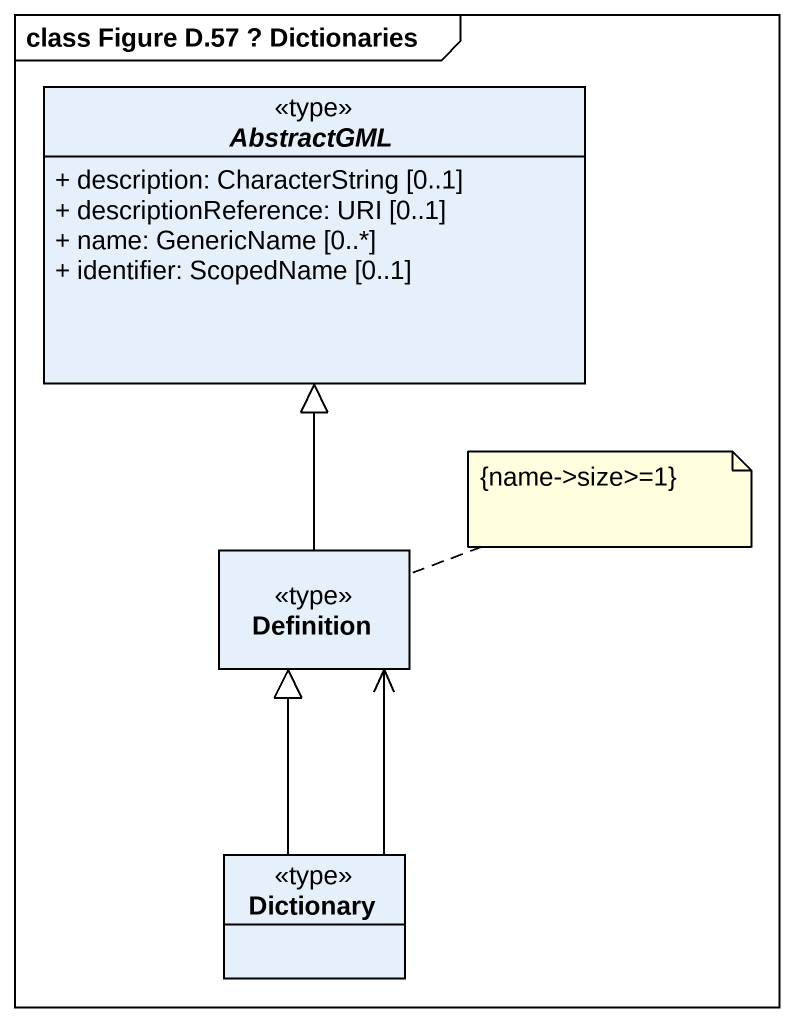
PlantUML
@startuml
mainframe class Figure D.57 ? Dictionaries
hide circle
hide empty members
skinparam classAttributeIconSize 0
abstract class AbstractGML <<type>> {
  + description: CharacterString [0..1]
  + descriptionReference: URI [0..1]
  + name: GenericName [0..*]
  + identifier: ScopedName [0..1]
}
class Definition <<type>>
class Dictionary <<type>>
Definition -up-|> AbstractGML
Dictionary -up-|> Definition
Dictionary -up-> Definition
note right of Definition : {name->size>=1}
@enduml
